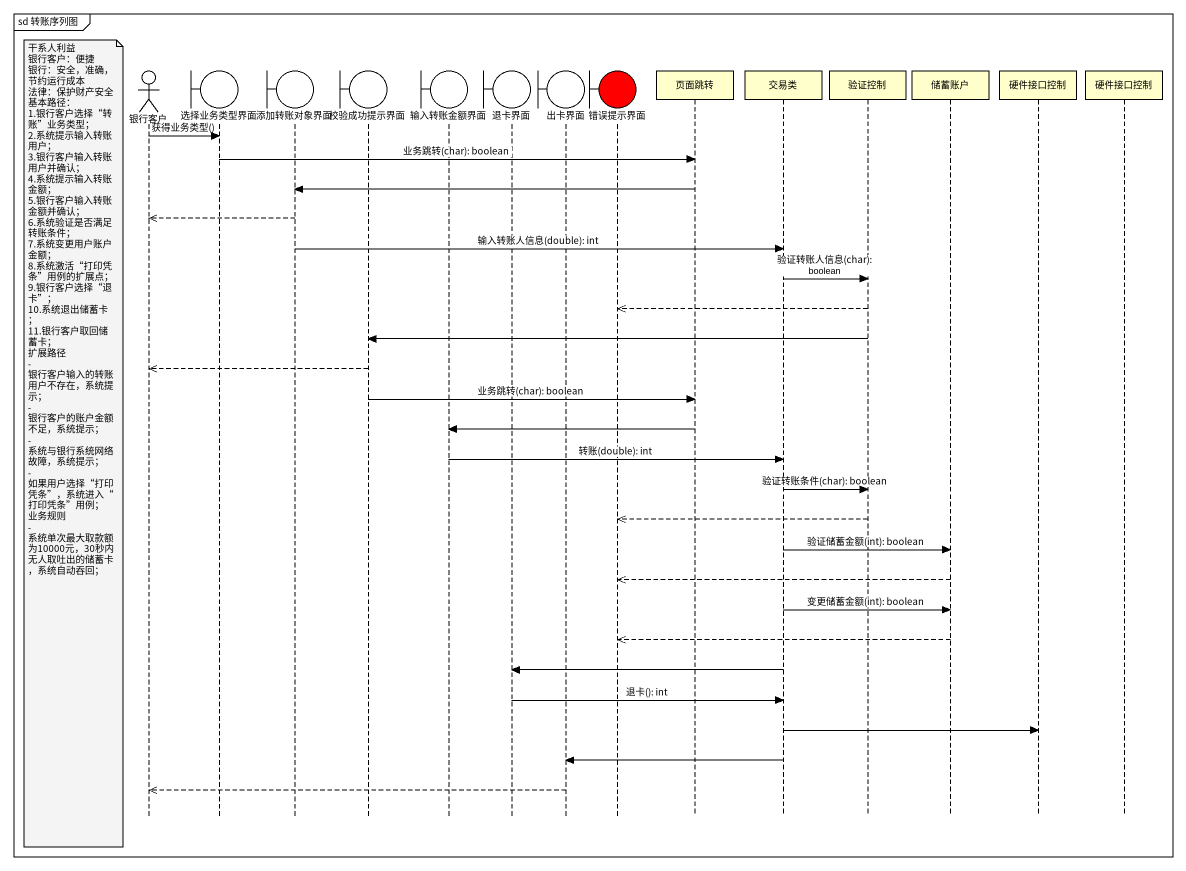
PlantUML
@startuml
mainframe sd 转账序列图
hide footbox
actor 银行客户
boundary 选择业务类型界面
boundary 添加转账对象界面
boundary 校验成功提示界面
boundary 输入转账金额界面
boundary 退卡界面
boundary 出卡界面
boundary 错误提示界面 #FF0000
participant 页面跳转
participant 交易类
participant 验证控制
participant 储蓄账户
participant 硬件接口控制
participant "硬件接口控制" as 硬件接口控制_2

银行客户 -> 选择业务类型界面 : 获得业务类型()
选择业务类型界面 -> 页面跳转 : 业务跳转(char): boolean
页面跳转 -> 添加转账对象界面
添加转账对象界面 -->> 银行客户
添加转账对象界面 -> 交易类 : 输入转账人信息(double): int
交易类 -> 验证控制 : 验证转账人信息(char): boolean
验证控制 -->> 错误提示界面
验证控制 -> 校验成功提示界面
校验成功提示界面 -->> 银行客户
校验成功提示界面 -> 页面跳转 : 业务跳转(char): boolean
页面跳转 -> 输入转账金额界面
note left of 银行客户
  干系人利益
  银行客户：便捷
  银行：安全，准确，节约运行成本
  法律：保护财产安全
  基本路径：
  1.银行客户选择“转账”业务类型；
  2.系统提示输入转账用户；
  3.银行客户输入转账用户并确认；
  4.系统提示输入转账金额；
  5.银行客户输入转账金额并确认；
  6.系统验证是否满足转账条件；
  7.系统变更用户账户金额；
  8.系统激活“打印凭条”用例的扩展点；
  9.银行客户选择“退卡”；
  10.系统退出储蓄卡；
  11.银行客户取回储蓄卡；
  扩展路径
  - 银行客户输入的转账用户不存在，系统提示；
  - 银行客户的账户金额不足，系统提示；
  - 系统与银行系统网络故障，系统提示；
  - 如果用户选择“打印凭条”，系统进入“打印凭条”用例；
  业务规则
  - 系统单次最大取款额为10000元，30秒内无人取吐出的储蓄卡，系统自动吞回；
end note
输入转账金额界面 -> 交易类 : 转账(double): int
交易类 -> 验证控制 : 验证转账条件(char): boolean
验证控制 -->> 错误提示界面
交易类 -> 储蓄账户 : 验证储蓄金额(int): boolean
储蓄账户 -->> 错误提示界面
交易类 -> 储蓄账户 : 变更储蓄金额(int): boolean
储蓄账户 -->> 错误提示界面
交易类 -> 退卡界面
退卡界面 -> 交易类 : 退卡(): int
交易类 -> 硬件接口控制
交易类 -> 出卡界面
出卡界面 -->> 银行客户
@enduml
